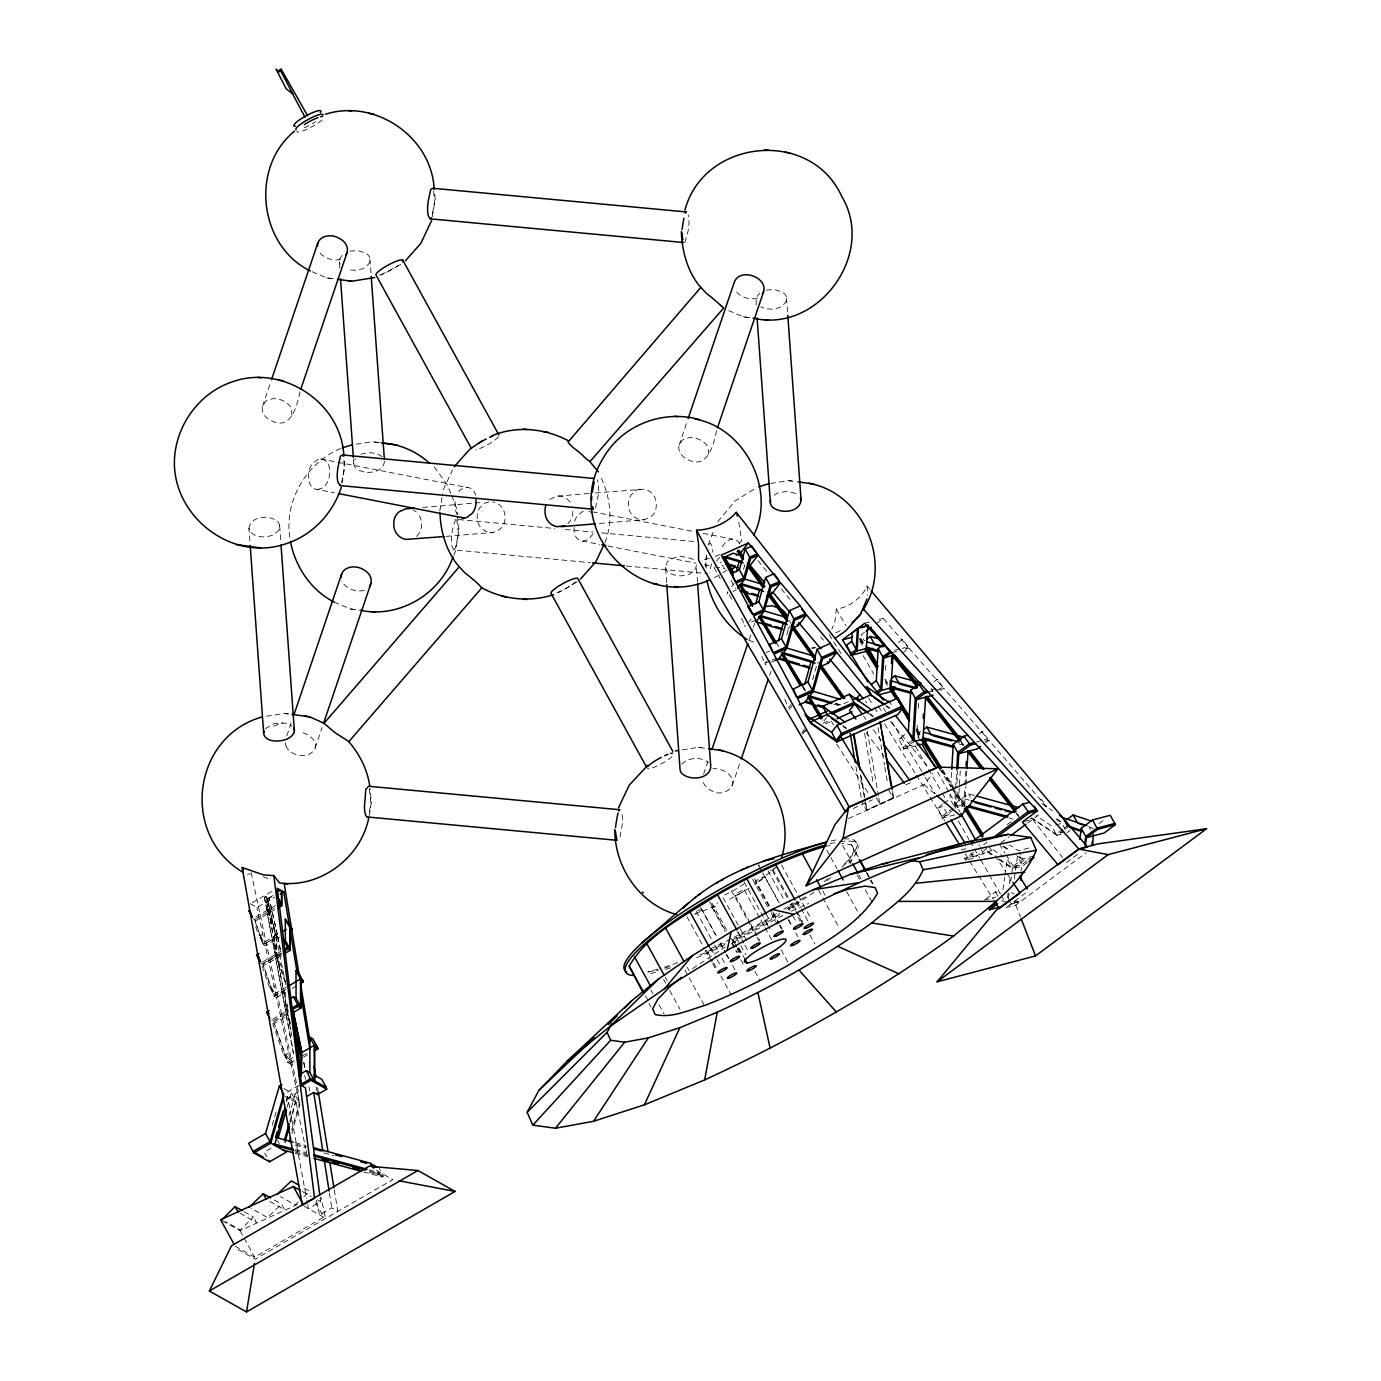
<?xml version="1.0" encoding="UTF-8"?>
<svg xmlns="http://www.w3.org/2000/svg" width="1381" height="1381" viewBox="0 0 1381 1381"><rect width="100%" height="100%" fill="white"/><g stroke="black" fill="none" stroke-linecap="round" stroke-linejoin="round"><path stroke-width="0.75" stroke-dasharray="5 3.75" d="M885.514 670.217L885.998 662.051M917.312 725.388L917.053 729.669L920.074 734.485M918.313 708.263L918.693 701.859M942.774 769.856L964.301 804.346L954.513 806.918L950.024 798.753L950.283 794.558M950.767 786.169L951.647 771.496M954.513 806.918L955.514 790.139M955.635 788.05L956.74 769.182M960.278 770.857L958.759 796.44L964.767 804.743M963.783 804.484L964.801 787.36M964.922 785.219L965.802 770.253M955.428 808.368L956.463 791.555M956.981 783.165L957.758 770.546M964.698 805.934L965.889 786.549M966.01 784.477L966.907 769.977M574.185 527.507L573.995 529.648A15.312 11.083 -69.4 0 0 582.937 541.145L599.665 544.407M291.926 415.405L291.598 408.862L289.872 405.876A15.329 10.34 19.8 0 0 272.575 398.695L266.17 400.87L262.563 406.152A15.329 12.205 10.9 0 0 270.521 420.29C290.787 431.649 297.157 405.945 300.195 390.961M285.953 745.844A15.381 12.256 10.9 0 0 301.334 755.442C307.721 756.08 315.886 752.231 315.507 744.894A15.381 10.375 19.8 0 0 303.319 732.931L299.401 732.154M708.505 454.332L708.177 447.789L706.451 444.803A15.329 10.34 19.8 0 0 689.154 437.622L682.749 439.797L679.141 445.079A15.329 12.205 10.9 0 0 687.099 459.217C707.365 470.576 713.735 444.872 716.774 429.888M703.292 782.561A15.329 12.205 10.9 0 0 710.887 790.277C720.675 797.994 739.267 788.016 730.238 775.88A15.329 10.34 19.8 0 0 712.941 768.682M248.943 528.405C250.185 517.046 266.067 514.992 274.646 519.584A15.329 9.805 -12.3 0 1 277.995 531.115L272.661 535.431L265.048 536.933A15.329 8.562 0.8 0 1 249.668 530.805L248.943 528.405L250.03 543.337M339.743 268.138L339.588 258.817L343.23 254.156M384.505 461.254C383.279 472.613 367.398 474.667 358.818 470.075A15.329 9.805 -12.3 0 1 355.469 458.527M666.609 582.385L665.521 567.332L667.178 561.912L672.564 558.338L680.125 556.094L691.225 558.511A15.329 9.805 -12.3 0 1 695.523 562.309M756.167 304.908L756.167 297.744L759.809 293.1M869.926 589.394L867.147 586.096C861.571 598.094 849.453 607.277 836.316 609.038L834.935 621.485L831.863 629.166M620 837.041L621.174 830.585A15.329 4.644 -82.9 0 0 621.657 812.667M1002.951 889.813L1004.643 877.522M1004.919 875.485L1007.181 859.103L1012.463 868.701L1011.582 875.036M1007.44 897.978L1008.285 891.833M1009.407 883.65L1010.253 877.505M1008.389 898.289L1009.269 891.936L1014.189 893.576M1010.719 881.371L1011.306 877.159M1014.327 878.92L1017.434 856.41L1021.905 864.558L1021.06 870.703M341.97 483.419L344.887 465.932L344.076 458.095M432.288 216.696L435.205 199.209L434.394 191.372M369.159 815.619L371.437 802.033L370.004 788.292M439.797 511.005L442.714 493.535M706.451 554.886L705.553 566.573M708.073 545.167L713.701 530.563M743.565 569.421L745.498 562.533M786.738 634.846L788.896 627.095M812.701 679.659L816.585 665.763M286.73 1101.883L287.524 1096.255L299.504 1103.022L291.719 1129.865M290.545 1122.442L295.81 1100.933L291.322 1092.768L283.036 1088.09M291.736 1133.473L299.832 1104.679L297.606 1093.355L295.016 1094.857L289.026 1115.503M711.508 563.862L709.61 572.407M272.23 1125.273L276.442 1110.807M286.316 1100.381L287.524 1096.255M287.11 1107.217L291.322 1092.768M289.803 1121.579L295.81 1100.933M262.563 406.152L270.831 381.708M286.782 735.918L291.581 721.762M315.231 747.898L322.101 727.597M679.141 445.079L687.41 420.635M703.62 774.102L707.763 761.88M749.141 639.662L752.593 629.477M753.284 627.44L754.665 623.366M732.293 785.392L740.561 760.948M769.545 675.395L770.926 671.321M595.487 508.07L597.386 499.525A15.329 4.644 -82.9 0 0 597.869 481.589L597.075 479.811M443.37 489.651L452.502 469.972M453.779 555.214L455.437 551.64L459.01 530.287L457.577 516.563M604.999 542.509C613.475 520.879 610.402 496.193 600.096 475.668M709.074 544.304L710.3 543.044L711.975 545.944A15.329 4.644 -82.9 0 1 712.786 552.158M717.844 521.621L734.968 501.061L755.58 488.235M842.013 867.285L848.935 860.104L854.097 850.472L851.594 844.792L841.581 843.428M592.967 533.687L589.048 539.315L582.937 541.145M716.549 561.204L720.122 556.647M731.516 586.735L734.14 583.386M748.795 622.071L751.212 618.999M787.791 629.149L790.415 625.8M766.628 661.119L764.867 663.381L765.609 664.779L767.387 662.483M788.499 707.866L791.071 704.569M789.241 709.264L791.848 705.933M802.758 731.498L804.778 728.926M802.482 734.174L805.537 730.273M822.092 720.002L822.817 720.071M824.06 720.882L826.649 717.568M892.592 791.348L893.68 797.631L866.508 810.215L862.02 802.05M893.68 797.631L866.508 810.215L860.294 774.12M848.521 818.57L924.062 784.632L932.779 773.481M416.579 536.398L418.995 533.584A15.312 13.016 86.6 0 0 418.857 514.837L417.494 513.249M567.815 523.692L570.232 520.879A15.312 13.016 86.6 0 0 572.752 509.52M458.855 491.705L460.978 489.271L467.106 487.441A15.312 11.083 -69.4 0 1 475.599 495.261M684.838 242.469L687.703 232.802A15.329 4.644 -82.9 0 0 688.187 214.866M455.54 519.394L452.657 529.061A15.329 4.644 -82.9 0 0 452.174 546.98L453.848 549.897L590.239 562.637M739.249 543.475L741.632 540.817L738.472 519.929M681.713 764.176L687.048 759.878L694.66 758.376A15.329 8.562 0.8 0 1 708.349 762.433M776.761 866.681L754.475 884.789M244.23 1211.758L253.379 1216.92L240.346 1229.953L225.707 1221.684M270.003 1201.487L284.659 1209.739L281.534 1204.077L267.517 1217.559L251.049 1208.254M298.089 1202.195L295.189 1204.94L280.533 1196.671M303.889 1196.723L309.689 1191.233L302.37 1187.108M265.394 728.65L274.37 723.592L286.074 723.212A15.381 8.597 0.8 0 1 291.961 726.268M774.137 495.227L777.365 493.155L784.978 491.653A15.329 8.562 0.8 0 1 796.077 493.966M826.995 880.681L831.725 876.849M864.437 632.412L861.002 634.949L864.109 640.508L865.162 640.232M876.417 623.487L883.27 618.395L907.938 646.843L904.572 649.346M898.202 642.579L902.656 639.265L907.938 646.843L902.173 648.362M902.259 653.178L909.061 648.138L942.619 686.858L939.684 689.05M934.126 681.662L937.336 679.279L942.619 686.858L938.735 687.876M940.772 690.345L943.741 688.152L987.778 738.973L983.98 739.957M915.931 745.878L903.588 749.123L899.048 738.87L906.782 733.121M920.333 741.062L916.535 734.278L920.678 731.706M912.806 740.147L902.742 747.639L919.211 743.306M903.588 749.123L913.721 741.597M979.44 733.674L982.495 731.395L987.778 738.973M985.585 742.719L988.9 740.251L1046.591 806.815L1042.845 809.611M954.806 814.876L942.205 818.208L937.664 807.954L942.308 804.502M943.844 803.345L950.024 798.753M955.151 803.345L968.564 793.868L974.606 795.525M952.873 808.144L941.359 816.706L951.958 813.91M942.205 818.208L953.77 809.594M952.13 788.965L962.333 805.296L963.265 804.605L954.202 790.105M962.333 805.296L964.301 804.346M964.283 806.469L965.215 805.796L957.171 807.902M1007.129 824.664L1012.118 820.953M973.381 852.353L964.853 858.706L965.682 860.208L975.987 852.56M983.635 844.74L987.052 842.186M967.753 859.673L973.95 858.033L987.38 848.038M992.387 854.528L987.122 851.041L983.376 853.838L964.853 858.706L963.368 855.202M1030.364 818.881L1031.538 818.001L1056.172 834.159L1064.371 832.001M987.122 851.041L988.088 852.44L992.904 848.866M1000.983 842.859L1009.304 836.679M1027.602 823.059L1040.618 813.392M999.395 859.155L1011.669 867.268L1022.889 858.913L1033.143 856.22M1062.576 829.394L1056.172 834.159L1051.683 825.993L1035.905 815.584M1064.181 828.203L1067.392 825.821M1031.624 817.949L1056.81 835.332L1063.232 830.568M1064.837 829.377L1068.048 826.995M998.532 859.414L1012.463 868.701L1023.684 860.363L1031.883 858.205M1026.722 860.984L1021.905 864.558L1011.669 867.268M1067.064 832.639L1070.275 830.257M1027.516 862.435L1022.7 866.008L1012.463 868.701M985.81 898.945L995.425 891.798L1001.052 893.68M1099.052 823.646L1103.851 820.072M1007.543 906.419L1028.5 890.814M1066.495 862.573L1079.269 853.061M1010.063 904.538L1018.677 901.741L1015.242 900.602M1006.058 907.628L1015.846 905.056L1086.122 852.785M400.732 264.41L378.532 276.321M577.137 581.798L558.148 592.777M726.993 570.06L719.432 574.893M692.658 968.599L725.405 946.9M786.514 909.268L807.195 895.492M583.334 511.074L578.138 514.923A15.001 12.412 -87.9 0 0 574.582 521.707M749.21 888.121L727.856 900.343M732.655 939.788L779.609 913.48M732.327 942.688L783.735 914.895M252.188 902.777L271.867 891.401M264.375 897.236L267.344 912.185L264.375 897.236C270.158 894.059 270.659 931.623 265.877 896.355M264.634 897.374L266.153 896.511M273.093 895.544L268.069 898.444L268.104 911.753L276.355 935.144L276.424 956.481L285.004 980.786M277.391 934.868L269.122 898.185L277.391 934.868L275.613 935.593L267.603 899.048L272.748 896.096M267.603 899.048L269.399 898.341M250.393 903.813L256.918 907.49L274.819 897.149M275.389 905.608L252.982 918.555L254.674 919.504L262.942 942.912L264.876 944L277.736 936.542L281.189 953.149M267.068 912.03L268.587 911.149M274.284 908.163L253.275 920.178L254.984 921.144L274.595 909.82M267.379 913.67L275.665 956.912L267.379 913.67L268.898 912.806L277.167 956.032L268.898 912.806M255.692 926.944L258.454 934.747L260.163 935.714L262.735 934.212M277.115 934.713L262.942 942.912L258.454 934.747M255.675 923.095L263.288 944.569L277.736 936.542M263.288 944.569L265.238 945.674L279.549 937.406M262.632 961.918L281.085 951.25M262.908 963.558L281.292 952.925M275.389 956.757L276.908 955.876M260.785 962.989L262.994 964.231L280.792 953.943M275.699 958.397L286.385 1014.586L275.699 958.397L277.477 957.689L287.887 1013.706L273.714 1021.905L270.849 1020.283M281.103 955.583L263.305 965.871L273.99 996.081L276.528 997.514L299.504 1103.022L295.016 1094.857M262.062 966.13L269.157 986.241L271.453 987.536L274.025 986.051M286.316 987.087L273.645 994.406L269.157 986.241M273.99 996.081L286.661 988.761M284.883 990.781L276.165 995.839L273.645 994.406L262.994 964.231M276.528 997.514L285.228 992.49M292.185 988.468L297.398 985.447M272.609 1019.264L288.525 1010.063M272.886 1020.904L288.75 1011.738M286.109 1014.431L287.887 1013.706M293.376 1053.479L286.419 1016.071L287.939 1015.208L274.025 1023.545L287.8 1062.49L291.08 1064.337L294.619 1062.3M272.661 1023.476L282.967 1052.65L286.005 1054.376L288.594 1052.874M292.876 1057.673L287.455 1060.815L282.967 1052.65M287.8 1062.49L293.221 1059.348M273.714 1021.905L287.455 1060.815L290.718 1062.662L294.274 1060.608M303.147 1055.481L306.703 1053.427M303.475 1057.19L310.535 1053.099M287.352 1092.129L301.455 1083.981M298.382 1091.819L287.852 1097.912L306.496 1198.19M271.056 1148.25L264.272 1152.168L266.965 1157.054M733.449 941.1L733.501 942.394L735.762 942.412L733.449 941.1L736.505 946.675M320.099 1197.344L320.668 1201.556L308.429 1208.634L306.875 1200.279M369.314 1172.262L383.676 1176.18L375.39 1171.502L373.923 1172.348L382.209 1177.026L383.676 1176.18L379.188 1168.015M334.306 1189.921L337.793 1211.223L331.699 1207.788L319.477 1214.848L316.439 1200.296M235.15 1246.18L254.587 1257.142L323.672 1217.213L314.799 1201.09M714.374 577.655L717.757 575.825M340.658 448.514C305.892 462.756 283.209 502.287 290.2 539.401M791.451 911.167L808.662 903.519M699.977 955.031L724.939 943.516M222.376 1220.735L240.052 1230.695L297.502 1204.491M720.071 562.585L721.434 561.963M732.966 591.465L736.366 589.929M751.523 622.037L755.01 620.466M766.334 652.54L769.769 651.003M770.356 660.912L764.867 663.381L761.915 656.562M772.186 660.083L777.693 657.615M771.133 662.276L774.827 660.619M817.172 663.122L818.381 662.587M848.279 701.686L841.029 704.966L835.108 703.205M801.74 732.793L807.505 730.204M822.886 723.281L830.568 719.829M825.424 723.868L831.172 721.296M853.251 808.489L872.568 799.806M905.677 784.926L911.477 782.319M273.731 726.216L282.725 722.505M715.185 556.422L720.519 554.333M694.488 914.222L716.342 905.901A5.386 1.001 -28.8 0 0 718.741 904.52M664.624 968.167L670.752 966.182M360.786 454.228L368.399 452.726A15.329 8.562 0.8 0 1 382.088 456.783M588.927 493.483L556.906 496.176L550.208 499.18A15.001 14.414 50.8 0 0 547.584 502.011M446.167 536.363L493.121 532.41L499.818 529.406A15.001 14.414 50.8 0 0 504.997 519.239L504.945 515.217A15.312 14.466 -79.5 0 0 492.741 501.89M599.544 523.468L644.357 519.705L651.055 516.701A15.001 14.414 50.8 0 0 656.234 506.534L656.182 502.511A15.312 14.466 -79.5 0 0 643.978 489.185L591.051 493.293M709.454 558.252L702.636 559.926M488.926 501.89L485.197 502.926L479.811 507.707A15.312 13.016 86.6 0 0 479.949 526.454L482.59 529.303A15.001 12.895 57.7 0 0 493.121 532.41M640.145 489.167L636.434 490.203L631.031 495.002A15.312 13.016 86.6 0 0 631.186 513.749L633.827 516.598A15.001 12.895 57.7 0 0 644.357 519.705M340.572 259.214L337.085 259.887A15.329 10.34 19.8 0 1 319.788 252.706L318.459 250.565M757.151 298.141L753.663 298.831A15.329 10.34 19.8 0 1 736.366 291.633L735.037 289.492M364.36 590.291L360.873 590.964A15.329 10.34 19.8 0 1 343.576 583.766L341.867 580.797M864.748 623.28L870.928 621.64M879.162 619.482L883.27 618.395M901.603 639.541L902.656 639.265M894.491 650.382L900.257 648.863M891.815 652.678L897.564 651.159M905.228 649.139L909.061 648.138M936.283 679.556L937.336 679.279M930.949 689.93L936.784 688.394M928.239 692.226L934.057 690.707M935.99 690.189L943.741 688.152M899.048 738.87L901.741 738.179M981.442 731.671L982.495 731.395M976.402 741.96L982.081 740.458M985.119 741.252L988.9 740.251M937.664 807.954L942.947 806.556L948.902 816.447M1040.256 799.53L1041.309 799.254L1046.591 806.815M1024.391 821.505L1032.591 819.347L1062.593 857.584M1055.774 824.923L1061.92 823.3L1064.613 828.203M961.159 849.954L966.286 848.607M978.628 845.362L979.681 845.086M1056.81 835.332L1060.919 834.262M1028.655 848.055L1018.401 850.748L1009.632 844.965M984.204 900.136L996.046 897.029M1018.677 901.741L1011.151 903.726L1008.458 898.824M824.785 846.484L833.175 844.948M648 972.069L658.495 970.153M349.928 251.152L357.886 250.6L364.981 252.861A15.329 9.805 -12.3 0 1 368.313 264.392L362.996 268.708L355.383 270.21A15.329 8.562 0.8 0 1 347.58 269.191M766.507 290.079L774.465 289.527L781.56 291.788A15.329 9.805 -12.3 0 1 784.891 303.337L779.575 307.635L771.962 309.137A15.329 8.562 0.8 0 1 760.862 306.806M453.848 549.897L455.091 548.637A15.329 1.536 -81.9 0 0 458.285 532.237L456.714 519.342M356.074 444.199L372.18 441.713L380.276 442.783M770.633 483.436L788.758 480.64L796.026 481.624M266.498 716.256L284.607 713.459L290.683 714.253M682.318 749.848L698.423 747.363L706.52 748.45M317.595 489.513L323.706 487.683L327.608 482.055A15.312 8.925 -81.1 0 0 328.005 463.619L326.054 461.15A15.001 10.133 81.8 0 0 317.975 459.424L312.796 463.291A15.001 12.412 -87.9 0 0 308.688 474.063L308.654 478.016A15.312 11.083 -69.4 0 0 317.595 489.513L334.323 492.758M739.715 543.734A15.312 11.083 -69.4 0 0 732.448 539.073L726.337 540.903L722.418 546.531A15.312 8.925 -81.1 0 0 721.141 550.225M247.458 874.156L250.548 873.845M422.759 507.448L482.521 502.425M458.837 519.532L465.242 520.136M467.365 520.326L554.748 528.491M565.399 529.493L593.105 532.082M601.615 532.876L695.385 541.645M626.456 566.02L707.435 573.598M728.667 310.639L743.237 316.801L751.091 317.854M312.089 271.712L326.658 277.874L335.428 279.066M379.447 442.697L372.18 441.713M334.047 602.012L350.446 608.952L359.215 610.126M743.237 316.801L747.95 317.44M326.658 277.874L331.371 278.513M788.758 480.64L792.09 481.089M350.446 608.952L355.159 609.591M698.423 747.363L701.755 747.812M284.607 713.459L287.939 713.908M320.668 458.941L467.106 487.441M592.276 511.799L694.798 531.754M703.153 533.377L732.448 539.073M608.037 546.03L695.903 563.137M704.275 564.76L712.648 566.383M714.737 566.797L725.198 568.834M958.88 743.893L962.971 744.998M965.112 798.995L969.22 800.117M1009.01 818.018L1013.033 819.123M295.102 1142.657L305.356 1145.453M296.207 1144.159L306.582 1146.99M295.206 1145.091L305.443 1147.887M323.879 1152.928L334.116 1155.707M295.379 1149.665L305.633 1152.479M369.245 1169.828L375.39 1171.502M294.464 1150.632L305.598 1153.705M369.159 1171.002L379.533 1173.833L377.738 1170.57M295.448 1152.099L307.756 1155.465M295.241 1153.29L307.67 1156.691M363.566 1171.934L382.209 1177.026M835.557 703.62L841.616 705.415M833.779 704.206L839.959 706.036M1089.592 827.133L1093.579 828.462M1013.844 901.31L1017.59 902.553M1001.795 900.585L1007.405 902.466M263.098 876.797L271.09 879.628M748.813 640.163L756.098 643.253M276.217 937.406L285.884 985.016M286.419 1016.071L293.635 1053.634M284.141 1095.823L299.832 1104.679M376.461 1170.363L392.86 1179.598L255.174 1259.179L235.133 1247.872M317.613 1199.847L320.668 1201.556M302.232 1191.51L311.053 1196.498M304.234 1206.252L325.571 1218.284L321.031 1197.206M274.215 1199.951L281.534 1204.077M240.018 1213.295L256.503 1222.582L253.379 1216.92M1041.861 803.759L1052.391 810.699M1056.879 818.864L1062.127 822.334M1055.93 819.002L1061.126 822.42M1003.607 846.173L1010.616 850.8M1019.385 856.6L1022.889 858.913L1019.299 852.388M993.146 849.833L1003.676 856.79M1002.796 846.415L1009.77 851.059M1016.727 855.719L1023.684 860.363M988.088 852.44L991.575 854.77M886.585 705.76L890.055 708.194M869.495 713.442L872.965 715.876M842.755 725.457L846.225 727.891M885.687 705.933L889.14 708.384M869.857 714.495L873.206 716.877M843.118 726.51L846.484 728.892M924.062 784.632L935.282 794.23M723.989 567.436L722.039 564.967M570.077 502.132L567.436 499.266A15.001 12.895 57.7 0 0 556.906 496.176M865.68 701.548L866.733 702.774M758.014 560.686L767.577 572.286M781.214 588.858L790.778 600.459M820.815 636.9L823.542 640.214M878.143 706.502L882.235 711.457M890.434 721.4L928.653 767.801M961.055 741.58L963.645 744.877M961.159 742.529L963.506 745.498M1016.451 813.012L1018.781 815.981M1016.468 813.841L1019.109 817.207M866.094 732.5L883.978 756.184M434.238 467.002L447.185 484.576L451.017 493.915M863.47 715.928L865.956 719.397M873.413 729.789L880.871 740.199M788.741 620L791.14 623.366M457.594 514.664L456.679 513.335A15.312 8.925 -81.1 0 1 455.799 498.593M989.055 846.795L993.837 853.907M995.028 855.685L1005.748 871.704M1006.939 873.483L1011.721 880.595M836.662 744.1L869.098 794.42M999.326 844.102L1004.936 853.078M1006.058 854.874L1015.035 869.253M917.036 728.667L920.385 734.001M885.014 679.348L887.275 682.956M917.105 730.722L920.437 736.056M941.721 770.132L953.063 788.275M885.135 679.763L887.396 683.371M916.121 729.358L920.557 736.47M941.842 770.546L950.922 785.064M952.044 786.877L963.386 805.019M885.221 681.834L887.482 685.442M916.19 731.412L919.522 736.746M939.667 769.01L951.008 787.153M829.118 634.397L841.581 654.508M868.77 698.389L873.31 705.708M874.449 707.538L877.833 713.028M884.634 723.989L915.24 773.343M916.363 775.173L928.826 795.283M929.965 797.113L944.69 820.884M965.095 853.786L968.495 859.275M969.635 861.105L977.558 873.897M978.697 875.727L993.422 899.497M860.726 638.402L863.885 643.511M860.484 638.989L863.47 643.822M859.69 638.678L862.832 643.788M859.811 639.092L862.952 644.202M859.811 641.077L862.952 646.17M831.397 721.331L833.658 725.008M776.623 643.045L778.798 646.636M802.931 686.133L805.158 689.775M803.673 688.031L805.503 691.035M802.465 686.737L804.691 690.379M883.529 707.97L885.67 711.526M892.091 722.177L924.217 775.483M925.322 777.313L935.23 793.764M971.033 853.182L973.95 858.033M836.316 609.038L845.949 625.766M863.056 655.509L873.759 674.083M888.743 700.115L891.953 705.691M915.499 746.569L941.186 791.175M942.256 793.039L946.537 800.479M958.31 820.918L969.013 839.51M970.083 841.374L973.294 846.95M974.365 848.797L979.716 858.102M980.786 859.949L988.278 872.965M989.348 874.829L1000.051 893.403M1001.121 895.268L1004.332 900.844M260.163 935.714L264.876 944L256.918 907.49M271.453 987.536L276.165 995.839L265.238 945.674M286.005 1054.376L290.718 1062.662M714.029 567.608L720.226 578.622M727.597 591.741L727.856 593.761L727.114 592.363M729.358 594.866L733.346 601.943M937.595 771.962L948.954 792.262M949.99 794.11L959.899 811.821M981.477 850.437L983.376 853.838L980.424 846.829M1088.798 826.339L1090.593 829.601M931.122 688.515L932.917 691.777M968.564 793.868L970.36 797.148M995.425 891.798L998.118 896.683M888.743 790.036L893.231 798.201L891.781 789.708M876.279 797.683L879.87 804.208L878.782 797.925M731.05 580.417L735.538 588.582M854.252 840.339L855.46 842.548M851.594 844.792L858.723 857.774M866.888 872.619L869.961 878.195M870.979 880.06L873.016 883.771M854.097 850.472L858.171 857.894M866.336 872.757L869.391 878.316M870.41 880.18L872.464 883.892M842.6 845.276L851.784 861.986M858.93 874.984L860.984 878.696M848.935 860.104L850.972 863.816M857.1 874.95L860.156 880.526M865.266 889.813L872.395 902.794M826.822 850.195L829.877 855.771M830.896 857.618L837.024 868.77M846.674 891.591L859.931 915.724M822.713 890.883L825.769 896.459M818.553 890.21L838.957 927.324M781.542 865.007L806.245 909.958M807.281 911.84L811.389 919.332M796.958 901.068L808.282 921.679M796.095 901.879L799.167 907.455M793.419 905.038L802.603 921.731M809.749 934.73L814.859 944.017M772.946 869.443L790.45 901.275M791.468 903.157L802.793 923.751M772.255 870.375L789.759 902.225M790.795 904.089L793.885 909.716M797.994 917.208L800.065 920.954M768.112 870.841L783.562 898.945M787.671 906.437L791.796 913.929M792.832 915.793L795.922 921.42M764.901 876.711L779.316 902.932M788.586 919.798L791.676 925.408M795.801 932.9L797.855 936.646M758.514 865.438L761.604 871.048M762.623 872.93L779.108 902.898M788.378 919.746L791.468 925.374M754.458 878.575L771.962 910.407M772.997 912.289L779.16 923.526M780.196 925.391L782.25 929.137M764.263 877.902A5.386 1.001 -28.8 0 0 761.311 877.746A5.386 1.001 -28.8 0 0 755.562 882.01L772.1 912.047M773.136 913.911L778.28 923.285M779.316 925.149L781.37 928.895M752.559 879.3L770.063 911.132M771.081 913.014L777.261 924.252M766.162 913.998L770.235 921.42M744.152 882.062L769.89 928.878M765.799 921.938L769.873 929.361M781.094 949.783L789.259 964.628M744.342 890.072L759.792 918.158M760.81 920.039L772.134 940.634M735.072 895.423L749.486 921.645M750.504 923.526L759.774 940.375M731.309 890.486L749.848 924.182M750.884 926.064L756.028 935.42M757.064 937.302L759.118 941.048M723.074 897.719L746.758 940.789M737.903 931.83L740.958 937.388M737.678 931.933L743.858 943.171M744.877 945.053L749.003 952.545M736.522 937.923L745.705 954.634M754.889 971.326L759.982 980.614M738.818 947.97L744.946 959.105M738.421 948.212L741.476 953.77M737.523 948.523L739.56 952.234M711.785 902.881L727.286 931.105M731.429 938.631L736.09 946.9M737.109 948.764L739.163 952.476M709.713 901.966L726.199 931.933M732.379 943.171L737.523 952.527M711.923 907.334L725.318 931.674M731.481 942.912L736.643 952.286M740.751 959.778L744.877 967.27M701.686 909.233L716.1 935.455M720.226 942.947L725.37 952.32M726.406 954.185L728.46 957.931M732.586 965.423L735.676 971.05M700.443 907.317L715.893 935.42M720.002 942.912L725.146 952.269M726.182 954.15L730.307 961.642M696.214 911.305L713.718 943.154M714.737 945.018L717.827 950.646M721.952 958.138L726.061 965.63M710.939 948.315L716.1 957.672M717.119 959.553L721.245 967.045M709.247 946.883L713.321 954.306M707.59 951.889L712.682 961.159M713.701 963.023L716.774 968.599M720.847 976.022L731.05 994.579M686.927 916.673L704.431 948.523M705.467 950.387L711.647 961.625M712.665 963.506L716.791 970.981M687.186 967.27L689.223 970.981M685.062 970.308L688.118 975.866M689.136 977.731L704.448 1005.575M665.193 977.023L667.23 980.752M663.605 979.44L665.642 983.151M669.733 990.574L679.935 1009.131M650.883 989.918L652.92 993.647M659.048 1004.781L664.14 1014.051M645.514 995.874L648.569 1001.432M649.035 1003.417L651.09 1007.129M277.512 1140.274L279.307 1143.537M240.052 1230.695L243.16 1236.358M244.195 1238.256L254.587 1257.142M744.566 625.179L745.291 626.56M784.822 699.356L787.774 706.174M741.614 618.36L743.824 623.47M956.204 803.069L959.156 810.077M917.588 734.001L919.055 737.506M451.742 495.779L456.766 508.709L457.37 514.595M1015.846 905.056L1020.386 916.794M285.349 982.478L276.718 958.121L276.701 936.819L268.415 913.393L268.363 898.617L266.429 897.529L268.104 911.753M268.397 909.061L276.355 935.144M276.718 953.529L283.036 971.43M285.384 992.732L285.435 1005.023L290.269 1023.028M290.148 1023.459L287.438 1015.795L287.438 1004.954M285.228 742.685L285.971 745.844M339.985 264.099L339.277 261.682M665.521 567.332L666.246 569.749A15.329 8.562 0.8 0 0 681.627 575.86L689.24 574.358L694.574 570.042A15.329 9.805 -12.3 0 0 696.231 564.777L697.474 581.988M267.879 899.204L275.872 935.748M251.118 872.55L298.779 1093.907M303.924 1062.541L305.184 1068.601M308.964 1086.812L309.81 1090.852M277.46 936.387L281.344 955.065M303.665 1062.386L304.925 1068.445M304.666 1075.385L305.512 1079.441M296.138 1102.59L305.633 1148.319M306.064 1150.408L307.376 1156.639M288.974 1019.506L290.908 1029.898M277.218 957.534L287.628 1013.55M287.939 1015.208L290.631 1029.743M291.028 1031.831L291.788 1035.974M276.424 956.481L274.715 947.349L274.681 931.087M433.669 191.096L434.497 201.16A15.329 1.536 -81.9 0 1 431.942 215.453M369.366 789.086L370.868 803.259A15.381 1.536 -81.9 0 1 368.865 813.564M878.005 727.597L884.444 765.057M884.807 767.145L887.31 781.715M867.251 730.946L878.42 795.836M864.575 733.259L872.861 781.404M861.174 776.122L865.507 801.273M865.87 803.362L866.94 809.646M855.927 766.662L861.295 797.89M316.145 1086.795L316.819 1090.817M317.595 1087.745L318.286 1091.991M329.403 1193.098L331.699 1207.788M706.209 567.988L705.881 560.703A15.329 1.536 -81.9 0 1 706.416 556.716M343.834 460.581L344.162 467.883A15.329 1.536 -81.9 0 1 341.608 482.176M786.566 298.054L787.653 313.107M369.987 259.127L371.075 274.18M353.484 459.493L353.795 463.809M279.653 525.85L280.878 542.906M867.147 586.096L867.441 595.401M287.11 1003.832L287.144 1014.137M498.524 436.759A15.398 2.866 -28.8 0 1 475.565 450.016M672.046 756.667A15.398 2.866 -28.8 0 1 658.219 765.385A15.398 2.866 -28.8 0 1 647.361 768.596M575.877 581.764A15.398 2.866 -28.8 0 1 557.13 592.587M840.062 841.685A132.3 24.565 -28.8 0 1 846.432 865.473M814.03 892.143A132.3 24.565 -28.8 0 1 788.396 909.302M779.488 914.826A132.3 24.565 -28.8 0 1 732.551 940.893M724.973 944.673A132.3 24.565 -28.8 0 1 694.177 958.725M670.545 967.77A132.3 24.565 -28.8 0 1 664.624 969.704M655.561 972.345A132.3 24.565 -28.8 0 1 647.033 974.313M829.946 843.739A132.3 24.565 -28.8 0 1 838.198 841.978M843.895 838.923A132.3 24.565 -28.8 0 1 842.065 866.37M827.892 878.609A132.3 24.565 -28.8 0 1 822.644 882.683M794.04 902.708A132.3 24.565 -28.8 0 1 783.666 909.302M776.45 913.721A132.3 24.565 -28.8 0 1 705.173 951.216M677.622 962.609A132.3 24.565 -28.8 0 1 659.652 968.651M657.839 969.186A132.3 24.565 -28.8 0 1 647.844 971.689M830.896 841.012A132.3 24.565 -28.8 0 1 838.854 839.475M321.997 119.957A15.398 2.866 -28.8 0 1 306.461 129.469A15.398 2.866 -28.8 0 1 297.019 131.178M398.574 265.238A15.398 2.866 -28.8 0 1 379.412 275.112M315.628 121.666A15.398 2.866 -28.8 0 1 312.296 123.703M308.774 125.619A15.398 2.866 -28.8 0 1 302.076 128.64M412.867 509.969A15.001 12.895 57.7 0 1 416.216 511.988M588.755 511.16A15.001 10.133 81.8 0 1 591.396 512.783M714.012 906.954A5.386 1.001 -28.8 0 1 712.268 906.437A5.386 1.001 -28.8 0 1 717.999 902.811M739.491 893.99A5.386 1.001 -28.8 0 1 735.313 894.612A5.386 1.001 -28.8 0 1 742.926 890.227A5.386 1.001 -28.8 0 1 741.89 892.609M762.45 879.248A5.386 1.001 -28.8 0 1 755.562 882.01M744.169 883.633A23.701 4.402 -28.8 0 1 730.963 891.867M729.151 892.817A23.701 4.402 -28.8 0 1 723.782 895.406M700.564 909.302A5.386 1.001 -28.8 0 1 701.047 910.424A5.386 1.001 -28.8 0 1 695.61 913.756M697.267 910.666A5.386 1.001 -28.8 0 1 699.615 909.613M774.931 868.028A5.386 1.001 -28.8 0 1 773.774 868.735M771.323 870.013A5.386 1.001 -28.8 0 1 770.201 870.462M759.636 865.369A5.386 1.001 -28.8 0 1 758.618 864.782M840.235 630.668A100.312 81.324 52.7 0 1 834.935 633.171"/><path stroke-width="1.5" d="M856.185 649.484L851.697 641.336L852.181 633.119L857.411 628.718L856.185 649.484L850.316 653.852L851.162 655.354L869.685 650.486L872.654 648.276M851.162 655.354L857.1 650.934L858.447 627.958L867.717 625.507L866.353 648.5L878.437 651.728M876.175 692.295L880.785 688.86L876.296 680.712L878.195 648.552L884.116 644.15L890.521 653.023L891.815 652.678M880.785 688.86L882.683 656.717L878.195 648.552M910.752 692.071L890.055 686.426L890.417 680.212M891.401 663.622L891.884 655.319M910.787 690.12L908.318 731.982L912.806 740.147L915.275 698.285L910.787 690.12L920.419 683.733M923.216 718.362L923.475 714.081M951.768 769.407L953.253 744.238L963.973 736.263L967.857 735.244M956.74 769.182L957.741 752.403L953.253 744.238M966.061 765.972L966.303 761.708M913.721 741.597L916.328 699.632L925.201 693.038L928.239 692.226M925.598 697.181L922.991 739.163L953.408 747.363M957.879 768.457L958.794 753.75L970.36 745.136L975.677 743.738M967.028 767.888L968.046 751.316M877.039 693.78L881.699 690.31L883.736 658.064L890.521 653.023M893.006 655.63L890.952 687.876L911.046 693.279M476.048 498.921L475.996 502.891A15.001 12.412 -87.9 0 1 471.888 513.663L466.709 517.512A15.001 10.133 81.8 0 1 461.271 517.426M317.423 246.319C317.475 235.391 331.544 233.51 339.156 238.309A15.329 12.205 10.9 0 1 347.114 252.447L300.885 388.924M341.211 577.396C341.262 566.469 355.331 564.587 362.944 569.369A15.329 12.205 10.9 0 1 370.902 583.507L323.482 723.54M697.629 584.128L710.766 766.904C709.523 778.263 693.642 780.317 685.062 775.725A15.329 9.805 -12.3 0 1 680.056 769.459L666.764 584.543M787.791 315.265L801.084 500.181C799.841 511.54 783.976 513.594 775.38 509.002A15.329 9.805 -12.3 0 1 770.702 500.095M591.759 496.349L591.569 500.181M294.015 732.793C290.718 739.249 282.449 741.165 275.717 741.01A15.381 9.84 -12.3 0 1 263.65 733.276L263.995 730.722M1079.804 839.493L1081.271 828.324L1092.509 819.969L1110.272 815.291L1115.399 824.63L1104.179 832.985L1086.415 837.663L1085.19 846.985M1084.793 843.929L1085.759 836.489L1081.271 828.324M1091.836 845.517L1092.371 841.478M1093.286 834.504L1092.699 844.999M1020.732 880.336L1021.577 874.208M246.526 1311.95L455.04 1191.44L417.891 1170.501L369.159 1166.237L231.473 1245.817L209.377 1290.993L246.526 1311.95L254.484 1263.391M368.831 817.552C361.132 857.549 320.185 888.553 279.445 882.908L273.818 875.623L263.374 874.846L242.158 867.492L302.335 1205.199L314.575 1198.121L273.818 875.623M781.681 857.29C795.335 812.373 765.609 758.566 718.672 750.056M806.021 885.773L843.031 838.422L848.659 807.143L937.751 767.111L997.962 768.803L960.934 816.154L806.021 885.773L834.97 824.664L848.659 807.143M704.655 1079.925C791.814 1039.738 875.813 992.421 953.581 936.076C983.669 910.528 1020.179 887.931 1036.354 850.333L1030.692 837.438L1008.044 834.366L969.997 841.305L881.924 864.126L850.351 874.363L812.96 889.813L772.307 909.423L731.17 931.882L692.347 955.635L658.478 979.077L631.877 1000.604L567.073 1061.212L538.832 1090.472L527.162 1112.275L532.824 1125.152L555.473 1128.225L593.519 1121.303L644.409 1104.817L704.655 1079.925L717.257 1012.221C771.34 987.277 823.473 957.913 871.739 922.957C890.417 907.093 913.065 893.075 923.112 869.737L919.591 861.744L911.564 860.656M567.073 1061.212L609.936 1026.515L664.503 988.744L727.079 950.456L731.17 931.882M736.332 571.699L739.128 561.687M743.858 577.949L739.37 569.783L745.17 549.051L751.885 546.047L757.168 553.85L749.659 557.216L743.858 577.949L735.434 581.729L721.296 555.127L748.381 542.957L757.168 553.85M755.666 603.756L759.481 590.17M758.842 601.667L765.592 577.534L774.189 573.685L779.488 581.487L770.08 585.699L763.33 609.832L752.869 614.528L747.881 607.019L758.842 601.667L763.33 609.832M778.349 640.888L783.269 623.332M786.013 646.981L781.525 638.816L789.38 610.713L800.186 605.862L805.468 613.665L793.868 618.878L786.013 646.981L773.17 652.747L753.612 615.926L764.159 611.196L771.012 587.011L780.507 582.747L800.186 605.862M804.795 684.027L810.975 661.965M812.408 690.224L807.92 682.059L817.086 649.346L830.447 643.339L835.729 651.141L821.574 657.511L812.408 690.224L796.82 697.232L773.912 654.128L786.825 648.328L794.8 620.173L806.487 614.925L830.447 643.339M281.914 1084.517L279.325 1086.001L265.532 1133.508L248.58 1143.313L253.862 1152.945L270.831 1143.14L283.571 1097.878M285.056 1107.838L274.526 1145.229L293.169 1150.321M284.952 1142.294L289.423 1126.413M289.423 1141.707L290.58 1137.599M782.958 652.626L782.682 653.645L815.083 663.173M809.37 695.869L809.076 696.904L831.725 703.602M799.047 704.862L804.916 702.221L813.236 691.57L822.506 658.806L836.748 652.402L870.962 694.781L884.841 704.534M737.678 588.254L744.687 579.295L750.591 558.528L758.186 555.11L779.488 581.487M263.529 1157.382L253.068 1151.478L270.02 1141.673L283.813 1094.166L279.325 1086.001M275.527 1137.564L277.322 1131.367M278.53 1127.241L283.329 1110.721M278.116 1138.203L286.523 1109.288M284.4 1140.171L289.199 1123.651M866.975 599.009L860.467 614.165A100.312 81.324 52.7 0 1 852.112 622.658M271.522 379.654L317.751 243.177M294.326 713.684L341.539 574.254M688.101 418.598L734.329 282.104C737.592 273.438 748.709 273.317 755.735 277.236A15.329 12.205 10.9 0 1 763.693 291.374L717.464 427.851M711.888 749.659L747.76 643.736M741.252 758.911L768.164 679.469M644.409 1104.817L679.884 1027.671L717.257 1012.221M347.114 252.447L345.751 255.364M431.649 220.563L420.791 243.453L405.393 260.802M341.314 487.286C332.7 514.043 311.364 536.242 284.313 544.304C230.489 561.722 171.986 515.424 174.455 459.372C176.095 425.365 198.881 393.55 231.145 382.261C281.62 363.255 341.556 402.234 343.869 456.127M370.902 583.507L369.538 586.424M452.951 557.009C440.418 594.158 398.746 618.688 360.268 610.264M684.924 210.223C703.62 138.98 810.595 127.76 841.65 196.24C876.521 253.983 818.087 333.684 753.059 318.113M604.17 544.304L595.815 561.825L580.417 579.157M763.693 291.374L762.329 294.291M618.395 808.006L629.235 785.116L647.913 765.143M753.75 535.172C776.312 489.703 744.825 427.799 694.867 418.995M862.883 610.247C893.507 563.914 863.833 492.982 808.99 483.333M431.304 217.559L430.061 218.819L428.386 215.919A15.329 4.644 -82.9 0 1 428.87 197.984L430.768 189.439L432.926 188.265L686.512 211.966M685.287 213.226L685.787 212.173M618.74 811.027L619.327 809.87M281.154 69.274L279.877 69.93L281.172 69.188L307.6 115.676M642.251 892.143L643.356 892.817M642.925 992.283L629.184 966.165C648.431 932.693 686.461 915.499 717.481 894.698C751.713 875.519 786.997 857.549 824.785 846.484M527.162 1112.275L607.105 1032.298L611.645 1023.839M593.519 1121.303L648.293 1037.891L679.884 1027.671M733.104 575.428L723.264 557.51L724.455 556.975L733.743 572.563M722.798 558.097L724.455 556.975M741.821 558.028L737.696 551.019L738.887 550.484L743.479 556.888M737.23 551.623L738.887 550.484M736.332 555.266L740.061 553.591L748.381 542.957M731.24 573.84L739.37 569.783M749.866 565.744L758.186 555.11M751.16 605.206L739.56 584.854L740.751 584.318L752.818 604.084M766.49 595.936L772.186 593.381L780.507 582.747M773.861 642.389L759.032 616.737L760.24 616.202L776.623 643.045M764.159 611.196L755.839 621.83L782.406 629.615M768.993 644.858L781.525 638.816M794.282 627.319L798.183 625.576L806.487 614.925M800.151 685.459L781.715 653.886L782.906 653.351L802.931 686.133M774.827 660.619L778.521 658.961L786.825 648.328M792.625 689.343L807.92 682.059M821.315 666.246L828.445 663.035L836.748 652.402M820.538 718.845L808.127 697.129L809.318 696.594L822.213 717.706M831.604 732.275L805.071 714.633L810.94 723.471L836.869 741.89L897.788 714.512L903.209 707.573L897.926 697.975L837.024 725.353L831.604 732.275L836.092 740.44L841.512 733.501L902.414 706.14M853.734 699.252L857.359 697.612L859.759 694.574M889.036 702.48L866.474 686.616L871.843 696.11M805.572 713.994L810.06 722.159L827.15 714.478L827.944 715.91L822.662 706.312L849.401 694.298L854.77 703.792L849.505 710.525L855.875 718.983M836.869 741.89L842.306 734.951L903.209 707.573M841.512 737.886L876.365 794.955L849.298 807.125L845.517 811.976L698.562 560.168L698.596 544.269L696.542 530.235C711.284 529.631 726.51 523.537 736.332 512.351L883.495 700.219M555.473 1128.225L624.678 1042.206L648.293 1037.891M937.164 981.805L996.271 910.2L1078.561 849.004L1098.119 843.86L1206.545 828.738L1035.543 955.911L937.164 981.805L1108.149 854.632L1206.545 828.738M664.503 988.744L692.347 955.635M369.797 786.341C367.57 769.735 359.492 754.026 348.599 741.373L336.412 733.587A15.312 2.296 36.4 0 1 327.849 726.527L324.034 723.264L459.269 566.814L464.983 572.942A15.312 1.312 39.4 0 1 479.069 584.871L481.503 587.65M598.422 471.87L589.255 460.909A15.001 3.194 51.1 0 1 582.402 455.074L579.433 452.467A15.312 2.296 36.4 0 1 568.057 442.075L700.823 287.386L706.537 293.514A15.312 1.312 39.4 0 1 720.64 305.443M348.702 741.787L482.176 587.391M590.239 461.289L723.73 307.963L720.623 305.443M454.228 466.761L469.626 449.429L481.831 440.971M861.157 613.457L845.759 630.789L835.142 638.281M532.824 1125.152L610.626 1040.29L624.678 1042.206M294.602 131.074C249.961 167.36 258.661 245.576 310.259 270.952M626.611 971.896A132.3 24.565 -28.8 0 1 686.806 909.527A132.3 24.565 -28.8 0 1 826.494 842.099C776.243 856.065 721.9 870.358 683.457 907.99A5.386 1.001 -28.8 0 1 684.251 907.352M617.272 1015.743L608.192 1024.616M624.575 1008.165L631.877 1000.604M222.048 1219.63L235.081 1206.597L242.4 1210.723M609.936 1026.515L658.478 979.077M249.219 1207.236L263.236 1193.754L270.555 1197.879M538.832 1090.472L594.331 1037.787M276.873 1194.6L291.374 1180.91L298.71 1185.036M642.251 942.653L688.411 902.863M681.334 977.368L670.286 986.31L657.822 999.223L652.661 1008.855L655.164 1014.552C672.046 1018.436 688.549 1010.15 704.448 1005.575C733.794 994.268 761.932 980.13 789.259 964.628C820.297 943.844 858.309 926.634 877.556 893.162L875.053 887.482L865.058 886.119L848.245 889.174L833.951 893.818M867.924 682.076L842.479 639.835L864.748 623.28L1037.442 810.82L1022.337 822.04L1058.053 864.782L1079.027 849.194L1087.468 846.967L871.307 591.033M868.114 624.954L867.199 625.645L883.339 644.823M851.697 641.336L846.622 645.1L850.851 653.714M866.146 631.134L871.29 627.319M866.854 638.971L870.237 636.451L880.422 639.23M877.315 669.198L864.92 649.329L865.835 648.638L877.125 666.695M882.683 656.717L890.641 651.4M918.106 684.959L894.439 654.801L892.471 655.768L917.45 687.6M883.736 658.064L894.439 654.801M871.118 684.562L876.296 680.712M891.384 678.399L894.836 675.827L921.213 683.025M896.183 699.373L889.502 688.705L890.434 688.014L909.337 718.275M878.092 694.988L892.454 691.208L895.561 688.912M915.275 698.285L924.079 691.743L927.065 690.949M960.675 739.249L927.048 696.369L925.08 697.319L958.707 740.216M927.048 696.369L926.116 697.042L959.76 739.94M923.768 729.41L926.858 727.096L963.61 737.143M939.667 769.01L921.541 739.974L922.456 739.284L940.599 768.319M921.541 739.974L923.509 739.025L941.635 768.043M917.985 745.343L922.111 744.255L928.878 739.232M957.741 752.403L969.238 743.841L974.503 742.46M984.049 769.027L969.497 750.487L968.461 750.763L967.529 751.454L980.752 768.302M969.497 750.487L968.582 751.178L981.805 768.026M980.631 746.413L977.316 748.865L958.794 753.75M964.042 810.871L970.653 805.952M971.43 842.324L1022.769 804.122L1029.622 802.326M993.888 837.11L1028.051 811.7L1036.268 809.542L1034.473 806.262M996.564 837.231L1029.173 812.995L1037.442 810.82M1010.961 835.436L1025.945 824.302M1066.736 819.727L1073.158 814.963L1091.076 820.97M1029.121 861.243L1033.937 857.67L1033.143 856.22M996.719 902.345L988.692 908.301L989.487 909.751L999.361 907.144M1085.759 836.489L1096.997 828.134L1114.76 823.456M989.487 909.751L997.514 903.778M1086.415 837.663L1097.636 829.308L1115.399 824.63M732.051 569.145L734.485 567.608M414.214 508.156L405.686 508.881L398.988 511.885A15.001 14.414 50.8 0 0 393.809 522.053L393.861 526.075A15.312 14.466 -79.5 0 0 406.066 539.401L444.043 536.536M280.188 894.042L283.761 891.971L289.061 923.803M279.117 903.45L281.517 903.985L281.482 890.693L277.029 891.125L277.029 895.82L281.517 903.985M279.325 905.125L281.828 905.625L281.793 890.866M278.202 907.731L281.828 905.625M282.553 931.571L286.16 929.482M290.286 931.208L292.082 930.173L291.719 928.481L285.297 919.228L285.349 940.547L289.837 948.712L287.628 947.47L283.381 939.443L285.349 940.547M259.11 953.46L256.521 954.944L259.939 961.383M284.762 949.127L287.628 947.47L290.148 950.37L290.131 929.068L292.082 930.173M284.969 950.801L287.921 949.11M284.71 953.494L290.148 950.37M309.914 1040.911L300.506 983.427L303.371 981.995L298.296 972.017L297.174 972.673L289.993 929.482L291.719 928.481L289.786 927.393L285.297 919.228M269.986 1018.677L266.585 1012.256L269.174 1010.754M290.839 998.239L293.428 996.737L296.069 998.221L300.557 1006.386L297.692 1004.764L293.428 996.737M292.064 1008.026L297.692 1004.764L297.985 1006.404L300.868 1008.026L300.834 980.562L303.371 981.995M292.271 1009.701L297.985 1006.404M291.823 1013.257L300.868 1008.026M300.109 1053.496L314.298 1045.296L317.561 1047.143L317.923 1048.835L314.229 1050.958M301.248 1075.954L301.973 1054.29M300.247 1074.176L306.409 1070.62L309.896 1072.588L314.385 1080.753L314.298 1045.296L309.81 1037.148L312.848 1038.857L317.561 1047.143M301.455 1083.981L310.656 1078.647L326.348 1087.503L326.727 1089.177L317.44 1094.546L313.694 1092.44L306.668 1096.497M283.761 891.971L277.236 888.294L301.662 1085.656L310.949 1080.287L326.727 1089.177M253.862 1152.945L269.554 1161.801L286.523 1151.996L270.831 1143.14M746.983 962.816L746.569 963.058A23.701 4.402 -28.8 0 0 780.472 946.33A23.701 4.402 -28.8 0 0 773.136 942.187A23.701 4.402 -28.8 0 0 744.255 961.746L746.983 962.816L744.946 959.105M209.377 1290.993L417.891 1170.501M727.079 950.456C804.553 907.024 884.444 866.336 969.997 841.305M300.454 1190.526L293.393 1186.538L220.615 1219.734L234.114 1244.298M744.687 579.295L736.177 583.11L752.869 614.528L748.381 606.38M739.094 585.458L740.285 584.905L751.264 602.876M758.566 617.342L759.757 616.806L775.052 641.854M781.249 654.49L782.44 653.955L801.343 684.907M813.236 691.57L797.562 698.631L810.06 722.159L836.092 740.44M807.661 697.733L808.852 697.198L821.73 718.31M809.836 718.983L827.495 711.042M829.066 713.614L853.89 702.463L867.769 712.216M857.687 700.754L870.962 694.781L866.474 686.616M831.845 714.081L854.77 703.792L868.183 713.304M836.903 718.707L852.198 711.836M843.031 838.422L997.962 768.803M342.195 447.876L352.051 444.82M491.895 435.792C516.39 425.469 545.202 428.317 568.402 440.815M758.773 486.803L768.63 483.747M709.385 580.072C635.502 612.646 560.375 525.401 603.739 457.266C622.451 424.744 663.743 409.311 699.597 419.634M553.557 594.676C529.838 602.409 503.53 599.682 481.641 587.771M261.579 717.084C192.511 737.109 180.082 834.815 242.849 872.205M545.806 505.481A15.001 14.414 50.8 0 0 545.046 509.347L545.098 513.352A15.312 14.466 -79.5 0 0 557.303 526.696L564.846 525.66M861.123 627.751L864.834 626.767M842.479 639.835L852.768 637.124M865.973 646.912L878.212 650.537M857.1 650.934L866.888 648.362L878.161 666.419M864.92 649.329L865.956 649.053L874.984 663.501M881.699 690.31L894.974 686.823M889.502 688.705L890.555 688.429L896.114 697.336M916.328 699.632L933.107 695.213M922.594 737.575L953.011 746.154M915.465 741.131L923.509 739.025M764.573 606.656L771.962 605.776L779.523 608.296A15.329 12.205 10.9 0 1 787.118 616.03M926.461 854.632L1008.044 834.366M850.351 874.363L919.107 857.774M919.591 861.744L1030.692 837.438M324.034 723.264L309.568 716.791L304.838 716.152M325.346 114.278C375.287 98.206 431.821 137.151 434.186 189.404M374.648 277.581L351.62 281.223L337.447 279.325M812.114 648.103L815.014 647.585M675.395 751.005L678.295 750.47M766.662 860.139L774.05 858.792M881.924 864.126L887.828 863.056M594.054 478.482L342.592 454.988L340.434 456.162L338.535 464.707A15.329 4.644 -82.9 0 0 338.052 482.642L340.382 485.439M923.112 869.737L1036.354 850.333M812.96 889.813L858.861 882.666M915.862 883.27L1024.685 872.136M561.118 526.696L595.263 523.831M898.341 901.413L996.443 901.379M430.061 218.819L683.647 242.521M339.726 485.542L593.329 509.244M592.363 562.844L624.333 565.83M619.983 809.749L368.623 786.272L365.741 789.552L365.05 799.979A15.381 4.661 -82.9 0 0 367.242 816.948L617.117 840.321M797.994 481.883L813.72 483.989M382.295 443.059C399.851 443.991 416.717 451.414 429.577 463.325M381.415 442.956L397.141 445.062M236.324 544.597L261.285 547.946M708.539 748.709L723.385 750.712M291.874 714.426L309.568 716.791M764.97 149.562L768.302 150.028M785.202 152.273L789.932 152.911M348.392 110.635L351.723 111.101M368.623 113.346L373.353 113.984M764.85 319.702L768.199 320.15M348.271 280.775L351.62 281.223M674.636 416.285L677.967 416.751M258.057 377.358L261.389 377.824M278.306 380.068L283.019 380.707M523.399 429.008L526.748 429.456M543.648 431.701L548.361 432.339M652.902 583.524L657.632 584.163M674.532 586.424L677.864 586.873M501.666 596.229L506.395 596.885M523.295 599.13L526.627 599.578M372.059 611.835L375.408 612.284M284.486 883.581L287.835 884.03M871.739 922.957L953.581 936.076M1078.561 849.004L1108.149 854.632M399.074 1180.79L455.04 1191.44M338.5 493.587L464.033 518.013M601.771 544.805L605.948 545.616M772.307 909.423L793.367 914.274M866.75 641.854L883.961 646.55M882.873 646.843L874.725 644.616L870.237 636.451M891.401 680.954L916.76 687.876M915.551 688.429L899.324 683.992L894.836 675.827M923.423 732.223L959.174 741.994M933.383 735.831L951.768 740.837M976.626 796.077L1018.988 807.643M971.275 800.669L1014.396 812.442M975.072 802.585L991.195 806.987M995.235 808.092L1001.294 809.749M1005.316 810.854L1011.375 812.494M968.875 805.865L1007.906 816.516M966.7 806.469L1006.991 817.483M276.666 1137.633L293.065 1142.104M313.539 1147.697L370.902 1163.337L373.595 1168.24M314.868 1149.251L321.1 1150.96M335.618 1154.913L341.849 1156.622M360.527 1161.714L366.742 1163.406M370.902 1164.546L375.045 1165.668M370.988 1165.771L377.134 1167.446M273.731 1143.761L293.324 1149.113M313.85 1154.706L367.191 1169.258M313.867 1155.966L365.637 1170.087M322.118 1159.384L328.281 1161.058M332.389 1162.181L338.535 1163.855M352.897 1167.774L359.06 1169.448M282.812 1149.907L293.169 1152.721M313.884 1158.383L361.494 1171.364M740.527 584.612L763.607 591.379M740.423 591.12L758.652 596.454M759.999 616.513L787.394 624.54M778.521 658.961L810.233 668.283M725.595 556.647L741.511 561.359M743.202 562.878L724.214 557.268L733.259 553.211L740.302 555.3L743.427 559.633M729.41 564.328L735.365 566.089M726.13 564.38L738.231 567.971M744.359 578.932L760.741 583.783L762.813 586.683M740.82 583.593L762.07 589.877M741.597 590.378L747.639 592.156M751.678 593.364L757.737 595.142M760.292 615.477L785.789 623.038M765.195 623.487L771.306 625.3M775.38 626.508L781.491 628.303M786.445 647.948L812.218 655.578L815.342 659.928M781.853 652.298L813.357 661.62M779.661 658.202L799.426 664.054M803.379 665.21L809.301 666.971M812.839 691.19L840.528 699.39M808.248 695.541L831.535 702.428M806.072 701.444L810.008 702.618M817.897 704.949L823.818 706.692M804.916 702.221L825.51 708.315M763.866 610.782L784.529 616.962L787.636 621.295M1059.4 815.342L1062.904 817.656L1086.812 825.665M1083.619 825.13L1077.646 823.111L1073.158 814.963M1081.34 830.499L1067.392 825.821L1062.904 817.656M1070.016 827.651L1081.893 831.638M334.047 602.012C310.967 590.326 295.171 566.503 290.407 541.369M676.69 914.602C639.576 904.279 614.51 867.268 614.821 829.36M837.87 946.399L899.014 973.847M296.069 998.221L296 970.739L298.296 972.017M303.009 980.32L300.488 978.905L296 970.739M288.094 986.362L300.488 978.905L300.557 1006.386M266.585 1012.256L269.226 1013.74M317.923 1048.835L314.644 1046.971L314.695 1080.926M313.677 1074.729L321.635 1079.2L326.348 1087.503M301.662 1085.656L305.408 1087.762L319.822 1195.238M849.401 694.298L871.946 710.145M822.662 706.312L845.207 722.159M827.15 714.478L841.029 724.231M873.586 697.336L882.217 703.481M831.379 718.189L838.094 722.936M746.983 639.403C726.216 626.232 711.37 604.481 706.986 580.296M936.888 795.594L960.934 816.154M863.315 608.969L1079.027 849.194M799.047 970.153L836.454 1012.135M925.201 693.038L918.797 684.165M970.36 745.136L963.973 736.263M1029.173 812.995L1022.769 804.122M740.061 553.591L742.391 556.353M749.072 564.208L764.677 582.592M772.98 592.363L790.018 612.439M798.563 622.503L820.97 648.897M829.567 659.013L863.315 698.751M872.153 629.753L884.272 644.15M869.581 626.974L874.967 633.361M877.66 636.572L881.699 641.354M801.998 609.366L805.468 613.665M831.103 645.41L835.729 651.141M771.168 592.121L772.186 593.381M797.148 624.298L798.183 625.576M827.409 661.775L828.445 663.035M990.66 777.468L1015.795 809.508M893.403 655.077L917.07 685.235M925.995 696.628L960.934 741.165M968.461 750.763L982.996 769.303M989.625 777.745L1016.071 811.458M893.524 655.492L917.174 685.649M992.387 781.525L1014.862 810.181M990.022 780.11L1015.139 812.149M895.44 715.444L936.542 767.922L909.475 780.075L883.357 743.668M886.533 759.567L904.4 783.234M854.77 703.792L862.227 714.184M747.863 562.999L764.919 586.787M768.285 591.5L787.533 618.325M792.073 624.661L815.187 656.89M819.779 663.294L844.827 698.234M747.397 563.603L763.227 585.682M769.027 593.761L785.858 617.255M791.606 625.265L814.721 657.494M819.313 663.898L843.118 697.077M747.881 565.243L763.728 587.322M768.302 593.709L787.55 620.535M792.107 626.905L815.222 659.134M819.831 665.573L843.636 698.769M748.64 567.539L762.036 586.235M767.836 594.313L787.066 621.139M791.624 627.492L814.738 659.721M819.365 666.177L841.927 697.612M738.421 551.088L741.856 555.887M737.696 551.019L743.427 559.029M857.359 697.612L859.483 700.737M1012.912 882.373L1020.058 893.041L999.084 908.646L994.562 901.327M1019.523 876.452L1027.378 889.019M891.47 687.738L909.268 716.221M966.32 807.574L982.996 834.262M965.284 807.85L983.065 836.316M898.341 700.892L901.672 706.226M903.899 709.782L909.44 718.69M922.577 739.698L937.319 763.296M966.51 810.043L982.081 834.953M901.741 708.28L909.509 720.744M964.352 808.524L982.15 837.007M945.83 822.713L959.432 844.654M739.56 584.854L752.731 606.414M759.032 616.737L775.432 643.581M781.715 653.886L800.617 684.855M808.127 697.129L821.005 718.241M951.026 819.969L964.818 842.859M723.989 557.561L733.276 573.167M723.264 557.51L732.551 573.098M869.685 650.486L876.762 663.139M892.454 691.208L895.596 696.835M902.932 709.938L909.216 721.175M922.111 744.255L934.505 766.42M960.727 813.323L975.659 840.011M696.542 530.235L849.298 807.125M1092.509 819.969L1097.636 829.308M926.858 727.096L931.346 735.262M817.086 649.346L821.574 657.511M789.38 610.713L793.868 618.878M765.592 577.534L770.08 585.699M745.17 549.051L749.659 557.216M837.024 725.353L842.306 734.951M859.742 859.638L865.87 870.772M859.189 859.759L865.317 870.893M852.819 863.85L857.912 873.12M838.043 870.617L843.152 879.904M802.309 853.769L812.511 872.326M816.585 879.749L820.677 887.172M775.69 864.765L795.076 900.032M746.758 878.73L766.162 913.998M402.682 259.991L498.852 434.911M672.823 751.385L577.707 578.346A15.398 2.866 -28.8 0 0 561.532 584.37A15.398 2.866 -28.8 0 0 551.192 593.675L646.325 766.714M717.481 894.698L736.867 929.965M471.301 448.342L376.167 275.32A15.398 2.866 -28.8 0 1 390.046 264.082A15.398 2.866 -28.8 0 1 402.354 261.838M689.844 911.615L709.247 946.883M665.746 928.291L684.113 961.711M646.809 943.62L664.157 975.176M634.345 956.532L650.675 986.241M629.184 966.165L643.477 992.162M242.158 867.492L243.453 869.84M265.532 1133.508L270.02 1141.673M293.393 1186.538L303.25 1204.456M268.76 1160.316L269.554 1161.801M263.236 1193.754L266.343 1199.416M235.081 1206.597L238.188 1212.259M291.926 92.613L304.994 117.195M278.841 901.154L280.119 904.676M252.136 916.932L248.718 910.511L250.185 911.339L252.257 917.191M306.409 1070.62L310.949 1080.287M607.105 1032.298L610.626 1040.29M793.126 688.705L796.82 697.232M769.493 644.219L773.17 652.747M731.74 573.201L735.434 581.729M1021.146 918.745L1035.543 955.911M342.592 454.988L342.92 455.903M293.532 1028.465L300.868 1053.064L300.92 1074.194M294.516 1035.042L300.868 1053.064M294.895 1036.855L301.213 1054.721M258.506 956.066L260.629 962.108M800.376 497.764L801.084 500.181M736.332 512.351L737.402 516.131M700.823 287.386C688.29 273.576 681.748 251.256 681.368 231.576M459.269 566.814C447.22 553.488 440.401 532.048 440.004 512.972M592.57 506.43L593.001 508.329M616.789 839.406L615.356 831.258M757.91 992.611L770.149 1048.317M293.221 1011.013L301.904 1052.771L292.945 1010.857M291.874 1013.827L299.677 1051.407M682.905 239.707L681.765 232.509M892.247 789.259L880.077 721.762L881.164 728.132M881.907 732.379L891.038 785.461M853.959 734.209L860.087 769.838M853.337 733.777L858.827 765.626M850.195 733.363L855.202 762.502M300.54 992.87L309.931 1049.37M317.147 1092.82L317.44 1094.546M284.141 883.374L299.125 974.917M314.108 1066.46L315.852 1077.094M318.286 1091.991L328.039 1151.616M329.783 1162.25L333.96 1187.798M313.694 1092.44L322.861 1151.15M324.5 1161.645L329.092 1191.009M757.099 317.82L770.374 502.736M371.213 276.338L384.35 459.096M340.52 278.893L353.346 457.353M281.034 545.046L294.36 730.549M250.185 545.478L263.667 733.276M309.81 1037.148L309.896 1072.588M298.969 1048.352L299.038 1076.023M289.786 927.393L289.837 948.712M367.674 816.827A15.381 1.536 -81.9 0 1 367.242 816.948M479.345 442.973A15.398 2.866 -28.8 0 1 486.216 439.003M489.703 437.311A15.398 2.866 -28.8 0 1 492.896 435.999M647.672 766.748A15.398 2.866 -28.8 0 1 661.223 757.358M664.71 755.683A15.398 2.866 -28.8 0 1 667.921 754.354M670.631 753.474A15.398 2.866 -28.8 0 1 672.651 753.111M633.137 975.504A132.3 24.565 -28.8 0 1 679.003 917.709A132.3 24.565 -28.8 0 1 825.993 844.775M304.321 124.601A15.398 2.866 -28.8 0 1 317.889 117.627M320.599 116.764A15.398 2.866 -28.8 0 1 322.619 116.384M296.138 129.71A15.398 2.866 -28.8 0 1 308.222 119.422A15.398 2.866 -28.8 0 1 322.947 115.089M682.093 229.626A15.329 1.536 -81.9 0 1 683.958 218.25M293.67 728.322A15.381 8.597 0.8 0 1 293.998 732.776M592.311 492.361A15.329 1.536 -81.9 0 1 594.313 482.055M695.195 897.719A5.386 1.001 -28.8 0 1 695.938 896.77M697.75 895.406A5.386 1.001 -28.8 0 1 700.15 894.025M716.497 883.408A5.386 1.001 -28.8 0 1 718.31 882.062M720.709 880.664A5.386 1.001 -28.8 0 1 723.057 879.611M741.459 870.151A5.386 1.001 -28.8 0 1 743.858 868.77M746.206 867.717A5.386 1.001 -28.8 0 1 747.863 867.285M763.365 861.502A5.386 1.001 -28.8 0 1 765.713 860.449M767.37 860.018A5.386 1.001 -28.8 0 1 767.784 860.07M615.546 827.426A15.329 1.536 -81.9 0 1 618.101 813.133M295.31 126.206A15.398 2.866 -28.8 0 1 306.202 115.762A15.398 2.866 -28.8 0 1 320.306 112.569M280.516 70.621L279.307 71.829L275.993 69.05L286.16 88.729L292.876 93.977L280.516 70.621M729.496 977.903A5.386 1.001 -28.8 0 0 736.798 973.156A5.386 1.001 -28.8 0 0 729.876 975.728A5.386 1.001 -28.8 0 0 729.496 977.903M719.898 972.483A5.386 1.001 -28.8 0 0 727.2 967.736A5.386 1.001 -28.8 0 0 720.278 970.325A5.386 1.001 -28.8 0 0 719.898 972.483M732.379 961.262A5.386 1.001 -28.8 0 0 739.681 956.515A5.386 1.001 -28.8 0 0 732.759 959.087A5.386 1.001 -28.8 0 0 732.379 961.262M752.956 947.901A5.386 1.001 -28.8 0 0 760.258 943.154A5.386 1.001 -28.8 0 0 753.318 945.743A5.386 1.001 -28.8 0 0 752.956 947.901M776.087 936.007A5.386 1.001 -28.8 0 0 783.39 931.26A5.386 1.001 -28.8 0 0 776.467 933.832A5.386 1.001 -28.8 0 0 776.087 936.007M795.594 928.74A5.386 1.001 -28.8 0 0 802.896 923.993A5.386 1.001 -28.8 0 0 795.974 926.565A5.386 1.001 -28.8 0 0 795.594 928.74M806.262 928.067A5.386 1.001 -28.8 0 0 813.564 923.319A5.386 1.001 -28.8 0 0 806.625 925.891A5.386 1.001 -28.8 0 0 806.262 928.067M805.209 934.143A5.386 1.001 -28.8 0 0 812.511 929.413A5.386 1.001 -28.8 0 0 805.572 931.985A5.386 1.001 -28.8 0 0 805.209 934.143M749.02 970.636A5.386 1.001 -28.8 0 0 756.322 965.889A5.386 1.001 -28.8 0 0 749.382 968.478A5.386 1.001 -28.8 0 0 749.02 970.636M772.152 958.725A5.386 1.001 -28.8 0 0 779.454 953.995A5.386 1.001 -28.8 0 0 772.531 956.567A5.386 1.001 -28.8 0 0 772.152 958.725M792.711 945.381A5.386 1.001 -28.8 0 0 800.031 940.634A5.386 1.001 -28.8 0 0 793.091 943.206A5.386 1.001 -28.8 0 0 792.711 945.381"/></g></svg>
